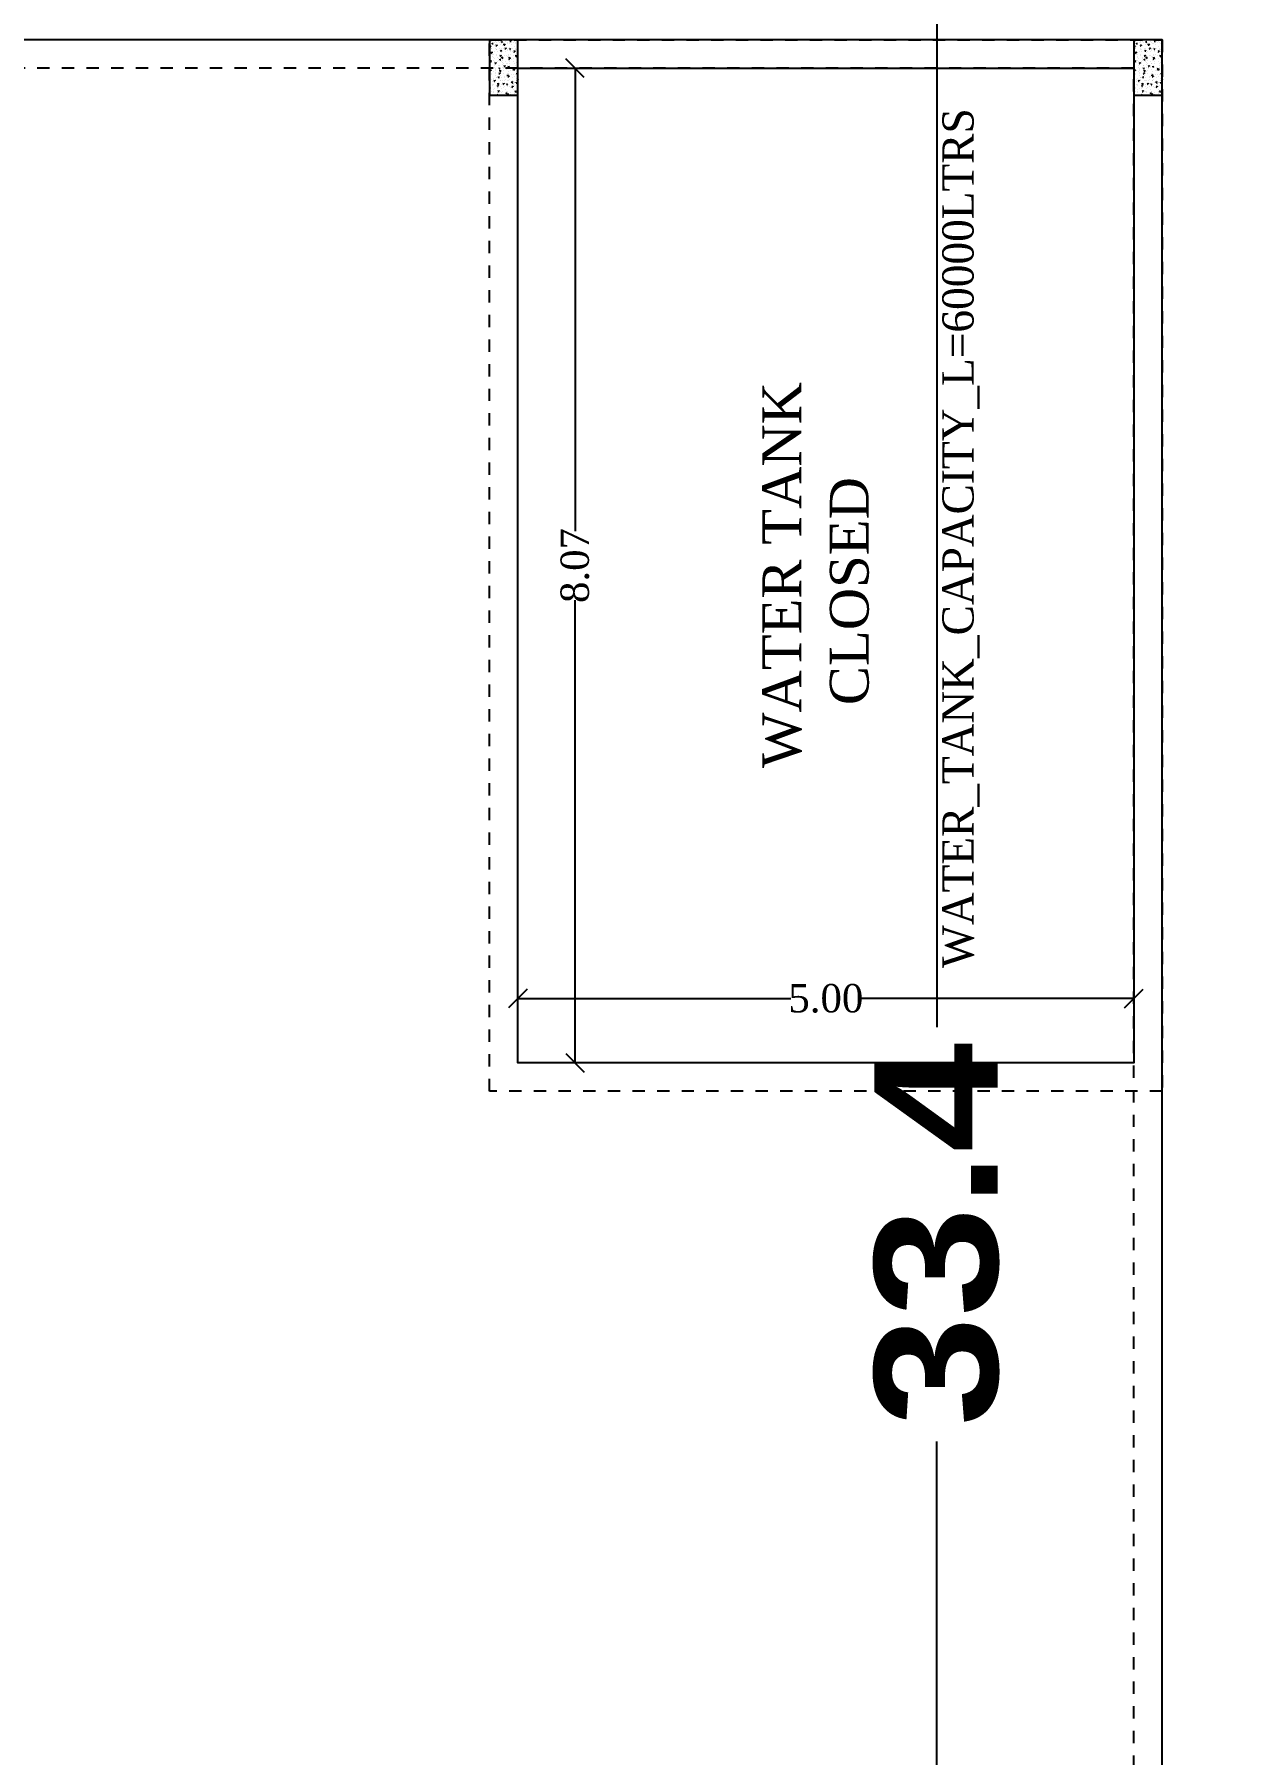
# Model space of a CAD drawing. Header units: metres. Extents: x 0 to 2048, y 111 to 219.
# Drawn here: x 1908.93 to 1918.71, y 163.42 to 177.38 of the extents above; entities that cross this region are included whole.
import ezdxf

# ---------------------------------------------------------------- set-up
doc = ezdxf.new("R2010")
doc.units = ezdxf.units.M
doc.header["$LTSCALE"] = 0.5
doc.header["$MEASUREMENT"] = 0
doc.header["$PDMODE"] = 3
doc.linetypes.add('( Dashed )', pattern=[0.75, 0.5, -0.25])
doc.linetypes.add('CONTIN', pattern=[0])
doc.layers.add('BLK_1_FLR_1_ROOF_AREA', color=54, linetype='Continuous')
doc.layers.add('WATER_TANK_CALCULATION', color=150, linetype='Continuous')
doc.layers.add('layout bou', color=1, linetype='Continuous', lineweight=60)
doc.layers.add('layout bou @ 1', color=1, linetype='Continuous', lineweight=60)
doc.styles.add('ED', font='romantic.ttf', dxfattribs={"width": 0.96})
doc.styles.add('HANDD', font='times.ttf', dxfattribs={"height": 6})
doc.styles.add('Isa-', font='times.ttf')
doc.styles.get("Standard").update_dxf_attribs({"font": ''})
doc.styles.get('Standard').set_extended_font_data('Arial Black')
doc.dimstyles.new('Building Arrow', dxfattribs={"dimscale": 0, "dimtxt": 1, "dimasz": 1, "dimexe": 0.18, "dimexo": 0.0625, "dimgap": 0.09, "dimtad": 0, "dimdec": 1, "dimzin": 0, "dimdsep": 46, "dimtxsty": 'Standard', "dimcen": 0.09, "dimse1": 1, "dimse2": 1, "dimclrt": 7, "dimadec": 1, "dimazin": 0, "dimtfac": 1, "dimtdec": 1, "dimtofl": 0, "dimtmove": 0, "dimatfit": 3, "dimfxl": 0, "dimtolj": 1, "dimtzin": 0, "dimarcsym": 0})
doc.dimstyles.new('STANDARD$0', dxfattribs={"dimtxt": 0.5, "dimasz": 0.1, "dimexe": 2, "dimexo": 2, "dimgap": 0, "dimtad": 0, "dimzin": 0, "dimdsep": 46, "dimtxsty": 'Standard', "dimblk": 'OBLIQUE', "dimcen": -0.0625, "dimse1": 1, "dimse2": 1, "dimclrd": 3, "dimclre": 9, "dimadec": 0, "dimazin": 0, "dimtfac": 1, "dimtix": 1, "dimtofl": 0, "dimtmove": 2, "dimatfit": 3, "dimldrblk": 'OBLIQUE', "dimfxl": 0, "dimtolj": 1, "dimtzin": 0, "dimarcsym": 0})

# ---------------------------------------------------------------- blocks, each defined once
blk = doc.blocks.new('*D6')
at = {"layer": 'Defpoints', "color": 0, "lineweight": -3}
for p in [(1916.252, 184.327), (1916.252, 150.96), (1916.252, 150.96)]:
    blk.add_point(p, dxfattribs=at)
at = {"layer": 'layout bou', "color": 0, "lineweight": -2}
for p, q in [((1916.252, 183.327), (1916.252, 169.324)), ((1916.252, 151.96), (1916.252, 165.962))]:
    blk.add_line(p, q, dxfattribs=at)
at = {"layer": 'layout bou', "color": 0, "lineweight": -3}
for points in [[(1916.085, 183.327), (1916.418, 183.327), (1916.252, 184.327)], [(1916.085, 151.96), (1916.418, 151.96), (1916.252, 150.96)]]:
    blk.add_solid(points, dxfattribs=at)
at = {"layer": 'layout bou', "color": 7, "lineweight": 15, "insert": (1916.252, 167.643), "char_height": 1, "attachment_point": 5, "rotation": 90}
blk.add_mtext('\\A1;33.4', dxfattribs=at)
blk = doc.blocks.new('*D9')
at = {"layer": 'Defpoints', "color": 0, "lineweight": -3}
for p in [(1764.126, 208.032), (1764.126, 208.032), (1929.977, 145.704)]:
    blk.add_point(p, dxfattribs=at)
at = {"layer": 'layout bou', "color": 0, "lineweight": -2}
for p, q in [((1765.062, 207.68), (1845.087, 177.606)), ((1929.04, 146.056), (1849.016, 176.13))]:
    blk.add_line(p, q, dxfattribs=at)
at = {"layer": 'layout bou', "color": 0, "lineweight": -3}
for points in [[(1765.12, 207.836), (1765.003, 207.524), (1764.126, 208.032)], [(1929.099, 146.212), (1928.982, 145.9), (1929.977, 145.704)]]:
    blk.add_solid(points, dxfattribs=at)
at = {"layer": 'layout bou', "color": 7, "lineweight": 15, "insert": (1847.051, 176.868), "char_height": 1, "attachment_point": 5, "rotation": 339.4036}
blk.add_mtext('\\A1;177.2', dxfattribs=at)
blk = doc.blocks.new('_Oblique')
at = {"color": 0, "linetype": 'ByBlock', "lineweight": -2}
blk.add_line((-0.5, -0.5), (0.5, 0.5), dxfattribs=at)
blk = doc.blocks.new('*D72')
at = {"color": 3, "lineweight": -2, "ltscale": 2}
for p, q in [((1913.314, 177.105), (1913.314, 173.349)), ((1913.314, 169.035), (1913.314, 172.79))]:
    blk.add_line(p, q, dxfattribs=at)
at = {"layer": 'Defpoints', "color": 0, "lineweight": -3, "ltscale": 2}
for p in [(1912.85, 177.105), (1913.314, 177.105), (1912.85, 169.035)]:
    blk.add_point(p, dxfattribs=at)
at = {"color": 3, "lineweight": -2, "ltscale": 2, "xscale": 0.15, "yscale": 0.15, "zscale": 0.15}
for p, rotation in [((1913.314, 177.105), 90), ((1913.314, 169.035), 270)]:
    blk.add_blockref('_Oblique', p, dxfattribs=dict(at, rotation=rotation))
at = {"color": 0, "lineweight": -3, "ltscale": 2, "insert": (1913.314, 173.07), "char_height": 0.23, "attachment_point": 5, "rotation": 90, "style": 'Isa-'}
blk.add_mtext('\\A1;8.07', dxfattribs=at)
blk = doc.blocks.new('*D73')
at = {"color": 3, "lineweight": -2, "ltscale": 2}
for p, q in [((1912.85, 169.557), (1915.067, 169.557)), ((1917.85, 169.557), (1915.633, 169.557))]:
    blk.add_line(p, q, dxfattribs=at)
at = {"layer": 'Defpoints', "color": 0, "lineweight": -3, "ltscale": 2}
for p in [(1917.85, 169.557), (1912.85, 169.035), (1917.85, 169.035)]:
    blk.add_point(p, dxfattribs=at)
at = {"color": 3, "lineweight": -2, "ltscale": 2, "xscale": 0.15, "yscale": 0.15, "zscale": 0.15, "rotation": 180}
blk.add_blockref('_Oblique', (1912.85, 169.557), dxfattribs=at)
at = {"color": 3, "lineweight": -2, "ltscale": 2, "xscale": 0.15, "yscale": 0.15, "zscale": 0.15}
blk.add_blockref('_Oblique', (1917.85, 169.557), dxfattribs=at)
at = {"color": 0, "lineweight": -3, "ltscale": 2, "insert": (1915.35, 169.557), "char_height": 0.23, "attachment_point": 5, "style": 'Isa-'}
blk.add_mtext('\\A1;5.00', dxfattribs=at)

msp = doc.modelspace()

# ---------------------------------------------------------------- linework, layer by layer
at = {"linetype": 'CONTIN', "lineweight": -3, "ltscale": 0.5}
for p, q in [((1912.6197, 177.33467), (1912.6197, 176.88467)), ((1912.8497, 177.33467), (1912.6197, 177.33467)), ((1912.8497, 176.88467), (1912.8497, 177.33467)), ((1917.8497, 177.33467), (1917.8497, 176.88467)), ((1918.0797, 177.33467), (1917.8497, 177.33467)), ((1918.0797, 176.88467), (1918.0797, 177.33467)), ((1912.6197, 176.88467), (1912.8497, 176.88467)), ((1917.8497, 176.88467), (1918.0797, 176.88467))]:
    msp.add_line(p, q, dxfattribs=at)
at = {"lineweight": -3}
for p, q in [((1912.62334, 177.28926), (1912.62196, 177.28037)), ((1912.62197, 177.28037), (1912.63146, 177.28148)), ((1912.62367, 177.28895), (1912.63179, 177.28116)), ((1912.62484, 177.27835), (1912.62484, 177.27835)), ((1912.62699, 177.31892), (1912.62699, 177.31892)), ((1912.62709, 177.33174), (1912.62709, 177.33174)), ((1912.63072, 177.31765), (1912.63072, 177.31765)), ((1912.63512, 177.32057), (1912.63512, 177.32057)), ((1912.637, 177.2606), (1912.637, 177.2606)), ((1912.63712, 177.26714), (1912.63712, 177.26714)), ((1912.64011, 177.2827), (1912.64011, 177.2827)), ((1912.64167, 177.30874), (1912.64115, 177.30276)), ((1912.64115, 177.30276), (1912.64742, 177.30392)), ((1912.64167, 177.30874), (1912.64742, 177.30392)), ((1912.66401, 177.31643), (1912.66401, 177.31643)), ((1912.66449, 177.29076), (1912.66449, 177.29076)), ((1912.67041, 177.26592), (1912.67041, 177.26592)), ((1912.67127, 177.3193), (1912.67127, 177.3193)), ((1912.672, 177.29879), (1912.672, 177.29879)), ((1912.67667, 177.29442), (1912.67332, 177.28944)), ((1912.67332, 177.28945), (1912.67936, 177.28742)), ((1912.67457, 177.29427), (1912.67457, 177.29427)), ((1912.67567, 177.25846), (1912.67567, 177.25846)), ((1912.67667, 177.29442), (1912.67936, 177.28742)), ((1912.67792, 177.31184), (1912.67792, 177.31184)), ((1912.67955, 177.25639), (1912.67955, 177.25639)), ((1912.68201, 177.24047), (1912.68201, 177.24047)), ((1912.69396, 177.32275), (1912.69396, 177.32275)), ((1912.6973, 177.31522), (1912.6973, 177.31522)), ((1912.7037, 177.26471), (1912.7037, 177.26471)), ((1912.70397, 177.26443), (1912.70397, 177.26443)), ((1912.71009, 177.24491), (1912.71636, 177.24607)), ((1912.71062, 177.25089), (1912.7101, 177.24491)), ((1912.71062, 177.25089), (1912.71636, 177.24606)), ((1912.71071, 177.29299), (1912.71071, 177.29299)), ((1912.71401, 177.26796), (1912.71401, 177.26796)), ((1912.71689, 177.32261), (1912.71637, 177.31663)), ((1912.71637, 177.31664), (1912.72264, 177.3178)), ((1912.71689, 177.32261), (1912.72264, 177.31779)), ((1912.72902, 177.29237), (1912.72902, 177.29237)), ((1912.73059, 177.314), (1912.73059, 177.314)), ((1912.7373, 177.30252), (1912.73592, 177.29363)), ((1912.73593, 177.29363), (1912.74543, 177.29474)), ((1912.73699, 177.26349), (1912.73699, 177.26349)), ((1912.73763, 177.30221), (1912.74575, 177.29442)), ((1912.74184, 177.32984), (1912.74184, 177.32984)), ((1912.74919, 177.27009), (1912.74583, 177.26511)), ((1912.74583, 177.26512), (1912.75187, 177.26309)), ((1912.74919, 177.27009), (1912.75187, 177.26309)), ((1912.75015, 177.26669), (1912.75015, 177.26669)), ((1912.75345, 177.24165), (1912.75345, 177.24165)), ((1912.75362, 177.31862), (1912.75362, 177.31862)), ((1912.76363, 177.2603), (1912.76363, 177.2603)), ((1912.76387, 177.31278), (1912.76387, 177.31278)), ((1912.76642, 177.25139), (1912.76642, 177.25139)), ((1912.76868, 177.30477), (1912.76868, 177.30477)), ((1912.77028, 177.26227), (1912.77028, 177.26227)), ((1912.77985, 177.27247), (1912.77985, 177.27247)), ((1912.78128, 177.30353), (1912.78128, 177.30353)), ((1912.78211, 177.32586), (1912.78211, 177.32586)), ((1912.78584, 177.26476), (1912.78531, 177.25878)), ((1912.78531, 177.25879), (1912.79158, 177.25994)), ((1912.78584, 177.26476), (1912.79158, 177.25994)), ((1912.78945, 177.32978), (1912.78609, 177.3248)), ((1912.78609, 177.32481), (1912.79214, 177.32278)), ((1912.78945, 177.32978), (1912.79214, 177.32278)), ((1912.78959, 177.24038), (1912.78959, 177.24038)), ((1912.79195, 177.33467), (1912.79159, 177.33051)), ((1912.79159, 177.33051), (1912.79786, 177.33167)), ((1912.79428, 177.33467), (1912.79786, 177.33167)), ((1912.79716, 177.31157), (1912.79716, 177.31157)), ((1912.79863, 177.29849), (1912.79863, 177.29849)), ((1912.80357, 177.26106), (1912.80357, 177.26106)), ((1912.80864, 177.24018), (1912.80864, 177.24018)), ((1912.81573, 177.3151), (1912.81573, 177.3151)), ((1912.8217, 177.24576), (1912.81835, 177.24078)), ((1912.81835, 177.24079), (1912.82439, 177.23876)), ((1912.82058, 177.32246), (1912.82058, 177.32246)), ((1912.82072, 177.27723), (1912.82072, 177.27723)), ((1912.8217, 177.24576), (1912.82439, 177.23875)), ((1912.83045, 177.31035), (1912.83045, 177.31035)), ((1912.8306, 177.26414), (1912.8306, 177.26414)), ((1912.83095, 177.253), (1912.83095, 177.253)), ((1912.83321, 177.30638), (1912.83321, 177.30638)), ((1912.83686, 177.25984), (1912.83686, 177.25984)), ((1917.85334, 177.28926), (1917.85196, 177.28037)), ((1917.85197, 177.28037), (1917.86146, 177.28148)), ((1917.85367, 177.28895), (1917.86179, 177.28116)), ((1917.85484, 177.27835), (1917.85484, 177.27835)), ((1917.85699, 177.31892), (1917.85699, 177.31892)), ((1917.85709, 177.33174), (1917.85709, 177.33174)), ((1917.86072, 177.31765), (1917.86072, 177.31765)), ((1917.86512, 177.32057), (1917.86512, 177.32057)), ((1917.867, 177.2606), (1917.867, 177.2606)), ((1917.86712, 177.26714), (1917.86712, 177.26714)), ((1917.87011, 177.2827), (1917.87011, 177.2827)), ((1917.87167, 177.30874), (1917.87115, 177.30276)), ((1917.87115, 177.30276), (1917.87742, 177.30392)), ((1917.87167, 177.30874), (1917.87742, 177.30392)), ((1917.89401, 177.31643), (1917.89401, 177.31643)), ((1917.89449, 177.29076), (1917.89449, 177.29076)), ((1917.90041, 177.26592), (1917.90041, 177.26592)), ((1917.90127, 177.3193), (1917.90127, 177.3193)), ((1917.902, 177.29879), (1917.902, 177.29879)), ((1917.90667, 177.29442), (1917.90332, 177.28944)), ((1917.90332, 177.28945), (1917.90936, 177.28742)), ((1917.90457, 177.29427), (1917.90457, 177.29427)), ((1917.90567, 177.25846), (1917.90567, 177.25846)), ((1917.90667, 177.29442), (1917.90936, 177.28742)), ((1917.90792, 177.31184), (1917.90792, 177.31184)), ((1917.90955, 177.25639), (1917.90955, 177.25639)), ((1917.91201, 177.24047), (1917.91201, 177.24047)), ((1917.92396, 177.32275), (1917.92396, 177.32275)), ((1917.9273, 177.31522), (1917.9273, 177.31522)), ((1917.9337, 177.26471), (1917.9337, 177.26471)), ((1917.93397, 177.26443), (1917.93397, 177.26443)), ((1917.94009, 177.24491), (1917.94636, 177.24607)), ((1917.94062, 177.25089), (1917.9401, 177.24491)), ((1917.94062, 177.25089), (1917.94636, 177.24606)), ((1917.94071, 177.29299), (1917.94071, 177.29299)), ((1917.94401, 177.26796), (1917.94401, 177.26796)), ((1917.94689, 177.32261), (1917.94637, 177.31663)), ((1917.94637, 177.31664), (1917.95264, 177.3178)), ((1917.94689, 177.32261), (1917.95264, 177.31779)), ((1917.95902, 177.29237), (1917.95902, 177.29237)), ((1917.96059, 177.314), (1917.96059, 177.314)), ((1917.9673, 177.30252), (1917.96592, 177.29363)), ((1917.96593, 177.29363), (1917.97543, 177.29474)), ((1917.96699, 177.26349), (1917.96699, 177.26349)), ((1917.96763, 177.30221), (1917.97575, 177.29442)), ((1917.97184, 177.32984), (1917.97184, 177.32984)), ((1917.97919, 177.27009), (1917.97583, 177.26511)), ((1917.97583, 177.26512), (1917.98187, 177.26309)), ((1917.97919, 177.27009), (1917.98187, 177.26309)), ((1917.98015, 177.26669), (1917.98015, 177.26669)), ((1917.98345, 177.24165), (1917.98345, 177.24165)), ((1917.98362, 177.31862), (1917.98362, 177.31862)), ((1917.99363, 177.2603), (1917.99363, 177.2603)), ((1917.99387, 177.31278), (1917.99387, 177.31278)), ((1917.99642, 177.25139), (1917.99642, 177.25139)), ((1917.99868, 177.30477), (1917.99868, 177.30477)), ((1918.00028, 177.26227), (1918.00028, 177.26227)), ((1918.00985, 177.27247), (1918.00985, 177.27247)), ((1918.01128, 177.30353), (1918.01128, 177.30353)), ((1918.01211, 177.32586), (1918.01211, 177.32586)), ((1918.01584, 177.26476), (1918.01531, 177.25878)), ((1918.01531, 177.25879), (1918.02158, 177.25994)), ((1918.01584, 177.26476), (1918.02158, 177.25994)), ((1918.01945, 177.32978), (1918.01609, 177.3248)), ((1918.01609, 177.32481), (1918.02214, 177.32278)), ((1918.01945, 177.32978), (1918.02214, 177.32278)), ((1918.01959, 177.24038), (1918.01959, 177.24038)), ((1918.02195, 177.33467), (1918.02159, 177.33051)), ((1918.02159, 177.33051), (1918.02786, 177.33167)), ((1918.02428, 177.33467), (1918.02786, 177.33167)), ((1918.02716, 177.31157), (1918.02716, 177.31157)), ((1918.02863, 177.29849), (1918.02863, 177.29849)), ((1918.03357, 177.26106), (1918.03357, 177.26106)), ((1918.03864, 177.24018), (1918.03864, 177.24018)), ((1918.04573, 177.3151), (1918.04573, 177.3151)), ((1918.0517, 177.24576), (1918.04835, 177.24078)), ((1918.04835, 177.24079), (1918.05439, 177.23876)), ((1918.05058, 177.32246), (1918.05058, 177.32246)), ((1918.05072, 177.27723), (1918.05072, 177.27723)), ((1918.0517, 177.24576), (1918.05439, 177.23875)), ((1918.06045, 177.31035), (1918.06045, 177.31035)), ((1918.0606, 177.26414), (1918.0606, 177.26414)), ((1918.06095, 177.253), (1918.06095, 177.253)), ((1918.06321, 177.30638), (1918.06321, 177.30638)), ((1918.06686, 177.25984), (1918.06686, 177.25984)), ((1912.62033, 177.17159), (1912.62033, 177.17159)), ((1912.62258, 177.22497), (1912.62258, 177.22497)), ((1912.62477, 177.11456), (1912.62477, 177.11456)), ((1912.62558, 177.11979), (1912.62558, 177.11979)), ((1912.62912, 177.16528), (1912.6286, 177.15931)), ((1912.6286, 177.15931), (1912.63487, 177.16047)), ((1912.62912, 177.16528), (1912.63487, 177.16046)), ((1912.63641, 177.23473), (1912.63305, 177.22975)), ((1912.63305, 177.22976), (1912.6391, 177.22773)), ((1912.63487, 177.23104), (1912.64114, 177.23219)), ((1912.6354, 177.23701), (1912.63488, 177.23103)), ((1912.6354, 177.23701), (1912.64114, 177.23219)), ((1912.63641, 177.23473), (1912.6391, 177.22773)), ((1912.64462, 177.2152), (1912.64462, 177.2152)), ((1912.64701, 177.20228), (1912.64701, 177.20228)), ((1912.64842, 177.21954), (1912.64842, 177.21954)), ((1912.65166, 177.16386), (1912.65166, 177.16386)), ((1912.65172, 177.19451), (1912.65172, 177.19451)), ((1912.65671, 177.15664), (1912.65671, 177.15664)), ((1912.65702, 177.14396), (1912.65702, 177.14396)), ((1912.65773, 177.13061), (1912.65773, 177.13061)), ((1912.65806, 177.11335), (1912.65806, 177.11335)), ((1912.65998, 177.18399), (1912.65998, 177.18399)), ((1912.66224, 177.23737), (1912.66224, 177.23737)), ((1912.66866, 177.15071), (1912.66531, 177.14573)), ((1912.66531, 177.14574), (1912.67135, 177.14371)), ((1912.66866, 177.15071), (1912.67135, 177.1437)), ((1912.67116, 177.15169), (1912.67116, 177.15169)), ((1912.67341, 177.20508), (1912.67341, 177.20508)), ((1912.67791, 177.21398), (1912.67791, 177.21398)), ((1912.68495, 177.16264), (1912.68495, 177.16264)), ((1912.68787, 177.19324), (1912.68787, 177.19324)), ((1912.69116, 177.1682), (1912.69116, 177.1682)), ((1912.69135, 177.11213), (1912.69135, 177.11213)), ((1912.69202, 177.18215), (1912.69202, 177.18215)), ((1912.69615, 177.13033), (1912.69615, 177.13033)), ((1912.69754, 177.10146), (1912.70381, 177.10262)), ((1912.69807, 177.10743), (1912.69755, 177.10146)), ((1912.69807, 177.10743), (1912.70381, 177.10261)), ((1912.70203, 177.12383), (1912.70203, 177.12383)), ((1912.70434, 177.17916), (1912.70382, 177.17318)), ((1912.70382, 177.17319), (1912.71009, 177.17434)), ((1912.70434, 177.17916), (1912.71009, 177.17434)), ((1912.70892, 177.2104), (1912.70557, 177.20542)), ((1912.70557, 177.20543), (1912.71161, 177.2034)), ((1912.70892, 177.2104), (1912.71161, 177.20339)), ((1912.7112, 177.21277), (1912.7112, 177.21277)), ((1912.71398, 177.20611), (1912.71398, 177.20611)), ((1912.71824, 177.16142), (1912.71824, 177.16142)), ((1912.71899, 177.23009), (1912.71899, 177.23009)), ((1912.72075, 177.1958), (1912.71937, 177.1869)), ((1912.71938, 177.18691), (1912.72888, 177.18801)), ((1912.72108, 177.19548), (1912.7292, 177.18769)), ((1912.72226, 177.13222), (1912.72226, 177.13222)), ((1912.72399, 177.14779), (1912.72399, 177.14779)), ((1912.72451, 177.1856), (1912.72451, 177.1856)), ((1912.72464, 177.11091), (1912.72464, 177.11091)), ((1912.72677, 177.23899), (1912.72677, 177.23899)), ((1912.72731, 177.16693), (1912.72731, 177.16693)), ((1912.7306, 177.1419), (1912.7306, 177.1419)), ((1912.73559, 177.10402), (1912.73559, 177.10402)), ((1912.74118, 177.12637), (1912.73782, 177.1214)), ((1912.73782, 177.1214), (1912.74387, 177.11938)), ((1912.74118, 177.12637), (1912.74386, 177.11937)), ((1912.74448, 177.21155), (1912.74448, 177.21155)), ((1912.75153, 177.16021), (1912.75153, 177.16021)), ((1912.75793, 177.1097), (1912.75793, 177.1097)), ((1912.75843, 177.20378), (1912.75843, 177.20378)), ((1912.76191, 177.14462), (1912.76191, 177.14462)), ((1912.76417, 177.19801), (1912.76417, 177.19801)), ((1912.76675, 177.14062), (1912.76675, 177.14062)), ((1912.77004, 177.11559), (1912.77004, 177.11559)), ((1912.77329, 177.12131), (1912.77276, 177.11533)), ((1912.77276, 177.11534), (1912.77903, 177.11649)), ((1912.77309, 177.11233), (1912.77309, 177.11233)), ((1912.77329, 177.12131), (1912.77903, 177.11649)), ((1912.77364, 177.20198), (1912.77364, 177.20198)), ((1912.77534, 177.16571), (1912.77534, 177.16571)), ((1912.7776, 177.21909), (1912.7776, 177.21909)), ((1912.77777, 177.21034), (1912.77777, 177.21034)), ((1912.78144, 177.18607), (1912.77808, 177.18109)), ((1912.77808, 177.1811), (1912.78413, 177.17907)), ((1912.77956, 177.19303), (1912.77904, 177.18706)), ((1912.77904, 177.18706), (1912.7853, 177.18822)), ((1912.77956, 177.19303), (1912.78531, 177.18821)), ((1912.78144, 177.18607), (1912.78413, 177.17906)), ((1912.78365, 177.14367), (1912.78365, 177.14367)), ((1912.78482, 177.15899), (1912.78482, 177.15899)), ((1912.79122, 177.10848), (1912.79122, 177.10848)), ((1912.79289, 177.21534), (1912.79289, 177.21534)), ((1912.79787, 177.17747), (1912.79787, 177.17747)), ((1912.80619, 177.11432), (1912.80619, 177.11432)), ((1912.81369, 177.10204), (1912.81034, 177.09707)), ((1912.81106, 177.20912), (1912.81106, 177.20912)), ((1912.81369, 177.10204), (1912.81638, 177.09504)), ((1912.81816, 177.10233), (1912.81678, 177.09344)), ((1912.8181, 177.15778), (1912.8181, 177.15778)), ((1912.81849, 177.10202), (1912.82661, 177.09423)), ((1912.81865, 177.18186), (1912.81865, 177.18186)), ((1912.82451, 177.10727), (1912.82451, 177.10727)), ((1912.82644, 177.14624), (1912.82644, 177.14624)), ((1912.82866, 177.12354), (1912.82866, 177.12354)), ((1912.8287, 177.19962), (1912.8287, 177.19962)), ((1912.82903, 177.21407), (1912.82903, 177.21407)), ((1912.83233, 177.18904), (1912.83233, 177.18904)), ((1912.83472, 177.20905), (1912.83334, 177.20016)), ((1912.83334, 177.20016), (1912.84284, 177.20127)), ((1912.83505, 177.20874), (1912.84316, 177.20095)), ((1912.83732, 177.15116), (1912.83732, 177.15116)), ((1912.84061, 177.20582), (1912.84061, 177.20582)), ((1912.84435, 177.2079), (1912.84435, 177.2079)), ((1912.84851, 177.13518), (1912.84798, 177.12921)), ((1912.84798, 177.12921), (1912.8497, 177.12953)), ((1912.84851, 177.13518), (1912.8497, 177.13418)), ((1917.85033, 177.17159), (1917.85033, 177.17159)), ((1917.85258, 177.22497), (1917.85258, 177.22497)), ((1917.85477, 177.11456), (1917.85477, 177.11456)), ((1917.85558, 177.11979), (1917.85558, 177.11979)), ((1917.85912, 177.16528), (1917.8586, 177.15931)), ((1917.8586, 177.15931), (1917.86487, 177.16047)), ((1917.85912, 177.16528), (1917.86487, 177.16046)), ((1917.86641, 177.23473), (1917.86305, 177.22975)), ((1917.86305, 177.22976), (1917.8691, 177.22773)), ((1917.86487, 177.23104), (1917.87114, 177.23219)), ((1917.8654, 177.23701), (1917.86488, 177.23103)), ((1917.8654, 177.23701), (1917.87114, 177.23219)), ((1917.86641, 177.23473), (1917.8691, 177.22773)), ((1917.87462, 177.2152), (1917.87462, 177.2152)), ((1917.87701, 177.20228), (1917.87701, 177.20228)), ((1917.87842, 177.21954), (1917.87842, 177.21954)), ((1917.88166, 177.16386), (1917.88166, 177.16386)), ((1917.88172, 177.19451), (1917.88172, 177.19451)), ((1917.88671, 177.15664), (1917.88671, 177.15664)), ((1917.88702, 177.14396), (1917.88702, 177.14396)), ((1917.88773, 177.13061), (1917.88773, 177.13061)), ((1917.88806, 177.11335), (1917.88806, 177.11335)), ((1917.88998, 177.18399), (1917.88998, 177.18399)), ((1917.89224, 177.23737), (1917.89224, 177.23737)), ((1917.89866, 177.15071), (1917.89531, 177.14573)), ((1917.89531, 177.14574), (1917.90135, 177.14371)), ((1917.89866, 177.15071), (1917.90135, 177.1437)), ((1917.90116, 177.15169), (1917.90116, 177.15169)), ((1917.90341, 177.20508), (1917.90341, 177.20508)), ((1917.90791, 177.21398), (1917.90791, 177.21398)), ((1917.91495, 177.16264), (1917.91495, 177.16264)), ((1917.91787, 177.19324), (1917.91787, 177.19324)), ((1917.92116, 177.1682), (1917.92116, 177.1682)), ((1917.92135, 177.11213), (1917.92135, 177.11213)), ((1917.92202, 177.18215), (1917.92202, 177.18215)), ((1917.92615, 177.13033), (1917.92615, 177.13033)), ((1917.92754, 177.10146), (1917.93381, 177.10262)), ((1917.92807, 177.10743), (1917.92755, 177.10146)), ((1917.92807, 177.10743), (1917.93381, 177.10261)), ((1917.93203, 177.12383), (1917.93203, 177.12383)), ((1917.93434, 177.17916), (1917.93382, 177.17318)), ((1917.93382, 177.17319), (1917.94009, 177.17434)), ((1917.93434, 177.17916), (1917.94009, 177.17434)), ((1917.93892, 177.2104), (1917.93557, 177.20542)), ((1917.93557, 177.20543), (1917.94161, 177.2034)), ((1917.93892, 177.2104), (1917.94161, 177.20339)), ((1917.9412, 177.21277), (1917.9412, 177.21277)), ((1917.94398, 177.20611), (1917.94398, 177.20611)), ((1917.94824, 177.16142), (1917.94824, 177.16142)), ((1917.94899, 177.23009), (1917.94899, 177.23009)), ((1917.95075, 177.1958), (1917.94937, 177.1869)), ((1917.94938, 177.18691), (1917.95888, 177.18801)), ((1917.95108, 177.19548), (1917.9592, 177.18769)), ((1917.95226, 177.13222), (1917.95226, 177.13222)), ((1917.95399, 177.14779), (1917.95399, 177.14779)), ((1917.95451, 177.1856), (1917.95451, 177.1856)), ((1917.95464, 177.11091), (1917.95464, 177.11091)), ((1917.95677, 177.23899), (1917.95677, 177.23899)), ((1917.95731, 177.16693), (1917.95731, 177.16693)), ((1917.9606, 177.1419), (1917.9606, 177.1419)), ((1917.96559, 177.10402), (1917.96559, 177.10402)), ((1917.97118, 177.12637), (1917.96782, 177.1214)), ((1917.96782, 177.1214), (1917.97387, 177.11938)), ((1917.97118, 177.12637), (1917.97386, 177.11937)), ((1917.97448, 177.21155), (1917.97448, 177.21155)), ((1917.98153, 177.16021), (1917.98153, 177.16021)), ((1917.98793, 177.1097), (1917.98793, 177.1097)), ((1917.98843, 177.20378), (1917.98843, 177.20378)), ((1917.99191, 177.14462), (1917.99191, 177.14462)), ((1917.99417, 177.19801), (1917.99417, 177.19801)), ((1917.99675, 177.14062), (1917.99675, 177.14062)), ((1918.00004, 177.11559), (1918.00004, 177.11559)), ((1918.00329, 177.12131), (1918.00276, 177.11533)), ((1918.00276, 177.11534), (1918.00903, 177.11649)), ((1918.00309, 177.11233), (1918.00309, 177.11233)), ((1918.00329, 177.12131), (1918.00903, 177.11649)), ((1918.00364, 177.20198), (1918.00364, 177.20198)), ((1918.00534, 177.16571), (1918.00534, 177.16571)), ((1918.0076, 177.21909), (1918.0076, 177.21909)), ((1918.00777, 177.21034), (1918.00777, 177.21034)), ((1918.01144, 177.18607), (1918.00808, 177.18109)), ((1918.00808, 177.1811), (1918.01413, 177.17907)), ((1918.00956, 177.19303), (1918.00904, 177.18706)), ((1918.00904, 177.18706), (1918.0153, 177.18822)), ((1918.00956, 177.19303), (1918.01531, 177.18821)), ((1918.01144, 177.18607), (1918.01413, 177.17906)), ((1918.01365, 177.14367), (1918.01365, 177.14367)), ((1918.01482, 177.15899), (1918.01482, 177.15899)), ((1918.02122, 177.10848), (1918.02122, 177.10848)), ((1918.02289, 177.21534), (1918.02289, 177.21534)), ((1918.02787, 177.17747), (1918.02787, 177.17747)), ((1918.03619, 177.11432), (1918.03619, 177.11432)), ((1918.04369, 177.10204), (1918.04034, 177.09707)), ((1918.04106, 177.20912), (1918.04106, 177.20912)), ((1918.04369, 177.10204), (1918.04638, 177.09504)), ((1918.04816, 177.10233), (1918.04678, 177.09344)), ((1918.0481, 177.15778), (1918.0481, 177.15778)), ((1918.04849, 177.10202), (1918.05661, 177.09423)), ((1918.04865, 177.18186), (1918.04865, 177.18186)), ((1918.05451, 177.10727), (1918.05451, 177.10727)), ((1918.05644, 177.14624), (1918.05644, 177.14624)), ((1918.05866, 177.12354), (1918.05866, 177.12354)), ((1918.0587, 177.19962), (1918.0587, 177.19962)), ((1918.05903, 177.21407), (1918.05903, 177.21407)), ((1918.06233, 177.18904), (1918.06233, 177.18904)), ((1918.06472, 177.20905), (1918.06334, 177.20016)), ((1918.06334, 177.20016), (1918.07284, 177.20127)), ((1918.06505, 177.20874), (1918.07316, 177.20095)), ((1918.06732, 177.15116), (1918.06732, 177.15116)), ((1918.07061, 177.20582), (1918.07061, 177.20582)), ((1918.07435, 177.2079), (1918.07435, 177.2079)), ((1918.07851, 177.13518), (1918.07798, 177.12921)), ((1918.07798, 177.12921), (1918.0797, 177.12953)), ((1918.07851, 177.13518), (1918.0797, 177.13418)), ((1912.6197, 177.01921), (1912.62232, 177.01701)), ((1912.6197, 177.01653), (1912.62232, 177.01702)), ((1912.62232, 177.08759), (1912.62859, 177.08874)), ((1912.62285, 177.09356), (1912.62233, 177.08758)), ((1912.62285, 177.09356), (1912.62859, 177.08874)), ((1912.6284, 177.09102), (1912.62504, 177.08604)), ((1912.62505, 177.08605), (1912.63109, 177.08402)), ((1912.62739, 176.97313), (1912.62739, 176.97313)), ((1912.6284, 177.09102), (1912.63109, 177.08401)), ((1912.62888, 177.09475), (1912.62888, 177.09475)), ((1912.63227, 177.06262), (1912.63227, 177.06262)), ((1912.63386, 177.05688), (1912.63386, 177.05688)), ((1912.63931, 177.01128), (1912.63931, 177.01128)), ((1912.64218, 176.99373), (1912.64218, 176.99373)), ((1912.64547, 176.96869), (1912.64547, 176.96869)), ((1912.64571, 176.96077), (1912.64571, 176.96077)), ((1912.65096, 176.97046), (1912.65096, 176.97046)), ((1912.65321, 177.02385), (1912.65321, 177.02385)), ((1912.65547, 177.07723), (1912.65547, 177.07723)), ((1912.66065, 177.00699), (1912.6573, 177.00202)), ((1912.6573, 177.00202), (1912.66334, 177)), ((1912.66065, 177.00699), (1912.66334, 176.99999)), ((1912.66439, 176.99155), (1912.66439, 176.99155)), ((1912.66502, 177.09348), (1912.66502, 177.09348)), ((1912.66556, 177.06141), (1912.66556, 177.06141)), ((1912.66665, 177.04493), (1912.66665, 177.04493)), ((1912.66704, 177.08564), (1912.66704, 177.08564)), ((1912.66832, 177.06845), (1912.66832, 177.06845)), ((1912.6689, 177.09831), (1912.6689, 177.09831)), ((1912.6726, 177.01006), (1912.6726, 177.01006)), ((1912.6733, 177.03057), (1912.6733, 177.03057)), ((1912.67705, 177.02732), (1912.67705, 177.02732)), ((1912.68162, 176.96742), (1912.68162, 176.96742)), ((1912.68552, 176.96398), (1912.68499, 176.958)), ((1912.68552, 176.96398), (1912.69126, 176.95916)), ((1912.68765, 176.98235), (1912.68627, 176.97345)), ((1912.68627, 176.97346), (1912.69577, 176.97456)), ((1912.68706, 176.96901), (1912.68706, 176.96901)), ((1912.68798, 176.98203), (1912.6961, 176.97424)), ((1912.69179, 177.03571), (1912.69127, 177.02973)), ((1912.69127, 177.02973), (1912.69754, 177.03089)), ((1912.69179, 177.03571), (1912.69754, 177.03089)), ((1912.70092, 177.06668), (1912.69756, 177.06171)), ((1912.69756, 177.06171), (1912.7036, 177.05969)), ((1912.69885, 177.06019), (1912.69885, 177.06019)), ((1912.70091, 177.06668), (1912.7036, 177.05968)), ((1912.7042, 177.08907), (1912.70282, 177.08018)), ((1912.70283, 177.08018), (1912.71232, 177.08129)), ((1912.70446, 177.06717), (1912.70446, 177.06717)), ((1912.70453, 177.08876), (1912.71265, 177.08097)), ((1912.70589, 177.00885), (1912.70589, 177.00885)), ((1912.70776, 177.04214), (1912.70776, 177.04214)), ((1912.71204, 177.06551), (1912.71204, 177.06551)), ((1912.71274, 177.00427), (1912.71274, 177.00427)), ((1912.71549, 176.97207), (1912.71549, 176.97207)), ((1912.71775, 177.02546), (1912.71775, 177.02546)), ((1912.72, 177.07884), (1912.72, 177.07884)), ((1912.72205, 177.0072), (1912.72205, 177.0072)), ((1912.73317, 176.98266), (1912.72981, 176.97769)), ((1912.72981, 176.97769), (1912.73586, 176.97566)), ((1912.73214, 177.05897), (1912.73214, 177.05897)), ((1912.73317, 176.98266), (1912.73586, 176.97566)), ((1912.734, 177.08948), (1912.734, 177.08948)), ((1912.73918, 177.00763), (1912.73918, 177.00763)), ((1912.7439, 177.04087), (1912.7439, 177.04087)), ((1912.74401, 177.03116), (1912.74401, 177.03116)), ((1912.7472, 177.01583), (1912.7472, 177.01583)), ((1912.75219, 176.97796), (1912.75219, 176.97796)), ((1912.75402, 176.97284), (1912.75402, 176.97284)), ((1912.75514, 176.98448), (1912.75514, 176.98448)), ((1912.7574, 177.03786), (1912.7574, 177.03786)), ((1912.75966, 177.09124), (1912.75966, 177.09124)), ((1912.76074, 176.97786), (1912.76021, 176.97188)), ((1912.76021, 176.97188), (1912.76648, 176.97304)), ((1912.76074, 176.97786), (1912.76648, 176.97304)), ((1912.76543, 177.05776), (1912.76543, 177.05776)), ((1912.76701, 177.04958), (1912.76649, 177.04361)), ((1912.76649, 177.04361), (1912.77275, 177.04477)), ((1912.76701, 177.04958), (1912.77276, 177.04476)), ((1912.76858, 177.00556), (1912.76858, 177.00556)), ((1912.77343, 177.04235), (1912.77007, 177.03738)), ((1912.77008, 177.03738), (1912.77612, 177.03536)), ((1912.77083, 177.05894), (1912.77083, 177.05894)), ((1912.77247, 177.00641), (1912.77247, 177.00641)), ((1912.77343, 177.04235), (1912.77612, 177.03535)), ((1912.77503, 177.07772), (1912.77503, 177.07772)), ((1912.78334, 177.01456), (1912.78334, 177.01456)), ((1912.78664, 176.98953), (1912.78664, 176.98953)), ((1912.79366, 177.08535), (1912.79366, 177.08535)), ((1912.79871, 177.05654), (1912.79871, 177.05654)), ((1912.80161, 176.99561), (1912.80023, 176.98671)), ((1912.80024, 176.98672), (1912.80974, 176.98782)), ((1912.80194, 176.99529), (1912.81006, 176.9875)), ((1912.80367, 177.02703), (1912.80367, 177.02703)), ((1912.80576, 177.0052), (1912.80576, 177.0052)), ((1912.80949, 177.08928), (1912.80949, 177.08928)), ((1912.81034, 177.09707), (1912.81638, 177.09505)), ((1912.81369, 176.96871), (1912.81369, 176.96871)), ((1912.81447, 177.05141), (1912.81447, 177.05141)), ((1912.81679, 177.09344), (1912.82629, 177.09455)), ((1912.81968, 176.98609), (1912.81968, 176.98609)), ((1912.82193, 177.03947), (1912.82193, 177.03947)), ((1912.82279, 176.98825), (1912.82279, 176.98825)), ((1912.82419, 177.09285), (1912.82419, 177.09285)), ((1912.82608, 176.96322), (1912.82608, 176.96322)), ((1912.832, 177.05533), (1912.832, 177.05533)), ((1912.83596, 176.99173), (1912.83543, 176.98575)), ((1912.83543, 176.98576), (1912.8417, 176.98692)), ((1912.83596, 176.99173), (1912.8417, 176.98691)), ((1912.83867, 177.06522), (1912.83867, 177.06522)), ((1912.83905, 177.00398), (1912.83905, 177.00398)), ((1912.84223, 177.06346), (1912.84171, 177.05748)), ((1912.84171, 177.05749), (1912.84797, 177.05864)), ((1912.84223, 177.06346), (1912.84798, 177.05864)), ((1912.84595, 177.01802), (1912.84259, 177.01305)), ((1912.84259, 177.01305), (1912.84863, 177.01102)), ((1912.84563, 177.08801), (1912.84563, 177.08801)), ((1912.84594, 177.01802), (1912.84863, 177.01102)), ((1912.84868, 177.0069), (1912.84868, 177.0069)), ((1912.84893, 177.06298), (1912.84893, 177.06298)), ((1917.8497, 177.01921), (1917.85232, 177.01701)), ((1917.8497, 177.01653), (1917.85232, 177.01702)), ((1917.85232, 177.08759), (1917.85859, 177.08874)), ((1917.85285, 177.09356), (1917.85233, 177.08758)), ((1917.85285, 177.09356), (1917.85859, 177.08874)), ((1917.8584, 177.09102), (1917.85504, 177.08604)), ((1917.85505, 177.08605), (1917.86109, 177.08402)), ((1917.85739, 176.97313), (1917.85739, 176.97313)), ((1917.8584, 177.09102), (1917.86109, 177.08401)), ((1917.85888, 177.09475), (1917.85888, 177.09475)), ((1917.86227, 177.06262), (1917.86227, 177.06262)), ((1917.86386, 177.05688), (1917.86386, 177.05688)), ((1917.86931, 177.01128), (1917.86931, 177.01128)), ((1917.87218, 176.99373), (1917.87218, 176.99373)), ((1917.87547, 176.96869), (1917.87547, 176.96869)), ((1917.87571, 176.96077), (1917.87571, 176.96077)), ((1917.88096, 176.97046), (1917.88096, 176.97046)), ((1917.88321, 177.02385), (1917.88321, 177.02385)), ((1917.88547, 177.07723), (1917.88547, 177.07723)), ((1917.89065, 177.00699), (1917.8873, 177.00202)), ((1917.8873, 177.00202), (1917.89334, 177)), ((1917.89065, 177.00699), (1917.89334, 176.99999)), ((1917.89439, 176.99155), (1917.89439, 176.99155)), ((1917.89502, 177.09348), (1917.89502, 177.09348)), ((1917.89556, 177.06141), (1917.89556, 177.06141)), ((1917.89665, 177.04493), (1917.89665, 177.04493)), ((1917.89704, 177.08564), (1917.89704, 177.08564)), ((1917.89832, 177.06845), (1917.89832, 177.06845)), ((1917.8989, 177.09831), (1917.8989, 177.09831)), ((1917.9026, 177.01006), (1917.9026, 177.01006)), ((1917.9033, 177.03057), (1917.9033, 177.03057)), ((1917.90705, 177.02732), (1917.90705, 177.02732)), ((1917.91162, 176.96742), (1917.91162, 176.96742)), ((1917.91552, 176.96398), (1917.91499, 176.958)), ((1917.91552, 176.96398), (1917.92126, 176.95916)), ((1917.91765, 176.98235), (1917.91627, 176.97345)), ((1917.91627, 176.97346), (1917.92577, 176.97456)), ((1917.91706, 176.96901), (1917.91706, 176.96901)), ((1917.91798, 176.98203), (1917.9261, 176.97424)), ((1917.92179, 177.03571), (1917.92127, 177.02973)), ((1917.92127, 177.02973), (1917.92754, 177.03089)), ((1917.92179, 177.03571), (1917.92754, 177.03089)), ((1917.93092, 177.06668), (1917.92756, 177.06171)), ((1917.92756, 177.06171), (1917.9336, 177.05969)), ((1917.92885, 177.06019), (1917.92885, 177.06019)), ((1917.93091, 177.06668), (1917.9336, 177.05968)), ((1917.9342, 177.08907), (1917.93282, 177.08018)), ((1917.93283, 177.08018), (1917.94232, 177.08129)), ((1917.93446, 177.06717), (1917.93446, 177.06717)), ((1917.93453, 177.08876), (1917.94265, 177.08097)), ((1917.93589, 177.00885), (1917.93589, 177.00885)), ((1917.93776, 177.04214), (1917.93776, 177.04214)), ((1917.94204, 177.06551), (1917.94204, 177.06551)), ((1917.94274, 177.00427), (1917.94274, 177.00427)), ((1917.94549, 176.97207), (1917.94549, 176.97207)), ((1917.94775, 177.02546), (1917.94775, 177.02546)), ((1917.95, 177.07884), (1917.95, 177.07884)), ((1917.95205, 177.0072), (1917.95205, 177.0072)), ((1917.96317, 176.98266), (1917.95981, 176.97769)), ((1917.95981, 176.97769), (1917.96586, 176.97566)), ((1917.96214, 177.05897), (1917.96214, 177.05897)), ((1917.96317, 176.98266), (1917.96586, 176.97566)), ((1917.964, 177.08948), (1917.964, 177.08948)), ((1917.96918, 177.00763), (1917.96918, 177.00763)), ((1917.9739, 177.04087), (1917.9739, 177.04087)), ((1917.97401, 177.03116), (1917.97401, 177.03116)), ((1917.9772, 177.01583), (1917.9772, 177.01583)), ((1917.98219, 176.97796), (1917.98219, 176.97796)), ((1917.98402, 176.97284), (1917.98402, 176.97284)), ((1917.98514, 176.98448), (1917.98514, 176.98448)), ((1917.9874, 177.03786), (1917.9874, 177.03786)), ((1917.98966, 177.09124), (1917.98966, 177.09124)), ((1917.99074, 176.97786), (1917.99021, 176.97188)), ((1917.99021, 176.97188), (1917.99648, 176.97304)), ((1917.99074, 176.97786), (1917.99648, 176.97304)), ((1917.99543, 177.05776), (1917.99543, 177.05776)), ((1917.99701, 177.04958), (1917.99649, 177.04361)), ((1917.99649, 177.04361), (1918.00275, 177.04477)), ((1917.99701, 177.04958), (1918.00276, 177.04476)), ((1917.99858, 177.00556), (1917.99858, 177.00556)), ((1918.00343, 177.04235), (1918.00007, 177.03738)), ((1918.00008, 177.03738), (1918.00612, 177.03536)), ((1918.00083, 177.05894), (1918.00083, 177.05894)), ((1918.00247, 177.00641), (1918.00247, 177.00641)), ((1918.00343, 177.04235), (1918.00612, 177.03535)), ((1918.00503, 177.07772), (1918.00503, 177.07772)), ((1918.01334, 177.01456), (1918.01334, 177.01456)), ((1918.01664, 176.98953), (1918.01664, 176.98953)), ((1918.02366, 177.08535), (1918.02366, 177.08535)), ((1918.02871, 177.05654), (1918.02871, 177.05654)), ((1918.03161, 176.99561), (1918.03023, 176.98671)), ((1918.03024, 176.98672), (1918.03974, 176.98782)), ((1918.03194, 176.99529), (1918.04006, 176.9875)), ((1918.03367, 177.02703), (1918.03367, 177.02703)), ((1918.03576, 177.0052), (1918.03576, 177.0052)), ((1918.03949, 177.08928), (1918.03949, 177.08928)), ((1918.04034, 177.09707), (1918.04638, 177.09505)), ((1918.04369, 176.96871), (1918.04369, 176.96871)), ((1918.04447, 177.05141), (1918.04447, 177.05141)), ((1918.04679, 177.09344), (1918.05629, 177.09455)), ((1918.04968, 176.98609), (1918.04968, 176.98609)), ((1918.05193, 177.03947), (1918.05193, 177.03947)), ((1918.05279, 176.98825), (1918.05279, 176.98825)), ((1918.05419, 177.09285), (1918.05419, 177.09285)), ((1918.05608, 176.96322), (1918.05608, 176.96322)), ((1918.062, 177.05533), (1918.062, 177.05533)), ((1918.06596, 176.99173), (1918.06543, 176.98575)), ((1918.06543, 176.98576), (1918.0717, 176.98692)), ((1918.06596, 176.99173), (1918.0717, 176.98691)), ((1918.06867, 177.06522), (1918.06867, 177.06522)), ((1918.06905, 177.00398), (1918.06905, 177.00398)), ((1918.07223, 177.06346), (1918.07171, 177.05748)), ((1918.07171, 177.05749), (1918.07797, 177.05864)), ((1918.07223, 177.06346), (1918.07798, 177.05864)), ((1918.07595, 177.01802), (1918.07259, 177.01305)), ((1918.07259, 177.01305), (1918.07863, 177.01102)), ((1918.07563, 177.08801), (1918.07563, 177.08801)), ((1918.07594, 177.01802), (1918.07863, 177.01102)), ((1918.07868, 177.0069), (1918.07868, 177.0069)), ((1918.07893, 177.06298), (1918.07893, 177.06298)), ((1912.62039, 176.9473), (1912.6197, 176.94628)), ((1912.6197, 176.94144), (1912.62308, 176.94031)), ((1912.61992, 176.91005), (1912.61992, 176.91005)), ((1912.62039, 176.9473), (1912.62308, 176.9403)), ((1912.6374, 176.91482), (1912.6374, 176.91482)), ((1912.6487, 176.91708), (1912.6487, 176.91708)), ((1912.65046, 176.93082), (1912.65046, 176.93082)), ((1912.65321, 176.90883), (1912.65321, 176.90883)), ((1912.65988, 176.88478), (1912.65988, 176.88478)), ((1912.66214, 176.93817), (1912.66214, 176.93817)), ((1912.67924, 176.89226), (1912.67872, 176.88628)), ((1912.67872, 176.88628), (1912.68498, 176.88744)), ((1912.679, 176.95955), (1912.679, 176.95955)), ((1912.67924, 176.89226), (1912.68499, 176.88743)), ((1912.68491, 176.94239), (1912.68491, 176.94239)), ((1912.68499, 176.95801), (1912.69126, 176.95917)), ((1912.6865, 176.90761), (1912.6865, 176.90761)), ((1912.69291, 176.92297), (1912.68955, 176.918)), ((1912.68955, 176.918), (1912.69559, 176.91597)), ((1912.6899, 176.90451), (1912.6899, 176.90451)), ((1912.69291, 176.92297), (1912.69559, 176.91597)), ((1912.69707, 176.91069), (1912.69707, 176.91069)), ((1912.71229, 176.95834), (1912.71229, 176.95834)), ((1912.71324, 176.91869), (1912.71324, 176.91869)), ((1912.71979, 176.9064), (1912.71979, 176.9064)), ((1912.72106, 176.94111), (1912.72106, 176.94111)), ((1912.72435, 176.91608), (1912.72435, 176.91608)), ((1912.73206, 176.94888), (1912.73206, 176.94888)), ((1912.74207, 176.89056), (1912.74207, 176.89056)), ((1912.74558, 176.95712), (1912.74558, 176.95712)), ((1912.75289, 176.93109), (1912.75289, 176.93109)), ((1912.75308, 176.90518), (1912.75308, 176.90518)), ((1912.75446, 176.90613), (1912.75394, 176.90015)), ((1912.75394, 176.90016), (1912.7602, 176.90131)), ((1912.75446, 176.90613), (1912.76021, 176.90131)), ((1912.7605, 176.91481), (1912.7605, 176.91481)), ((1912.76542, 176.89864), (1912.76207, 176.89367)), ((1912.76207, 176.89367), (1912.76811, 176.89164)), ((1912.7638, 176.88977), (1912.7638, 176.88977)), ((1912.76403, 176.91452), (1912.76403, 176.91452)), ((1912.76407, 176.8988), (1912.76407, 176.8988)), ((1912.76542, 176.89864), (1912.76811, 176.89164)), ((1912.76632, 176.95218), (1912.76632, 176.95218)), ((1912.77887, 176.9559), (1912.77887, 176.9559)), ((1912.78506, 176.88888), (1912.78441, 176.88467)), ((1912.78539, 176.88857), (1912.78945, 176.88467)), ((1912.78637, 176.90397), (1912.78637, 176.90397)), ((1912.79163, 176.95165), (1912.79163, 176.95165)), ((1912.79994, 176.8885), (1912.79994, 176.8885)), ((1912.80568, 176.95833), (1912.80233, 176.95336)), ((1912.80233, 176.95336), (1912.80837, 176.95133)), ((1912.80568, 176.95833), (1912.80837, 176.95133)), ((1912.81216, 176.95469), (1912.81216, 176.95469)), ((1912.81742, 176.93271), (1912.81742, 176.93271)), ((1912.81966, 176.90275), (1912.81966, 176.90275)), ((1912.8237, 176.91039), (1912.8237, 176.91039)), ((1912.82915, 176.91403), (1912.83542, 176.91519)), ((1912.82968, 176.92001), (1912.82916, 176.91403)), ((1912.82968, 176.92001), (1912.83543, 176.91518)), ((1912.83107, 176.92535), (1912.83107, 176.92535)), ((1912.84545, 176.95347), (1912.84545, 176.95347)), ((1917.85039, 176.9473), (1917.8497, 176.94628)), ((1917.8497, 176.94144), (1917.85308, 176.94031)), ((1917.84992, 176.91005), (1917.84992, 176.91005)), ((1917.85039, 176.9473), (1917.85308, 176.9403)), ((1917.8674, 176.91482), (1917.8674, 176.91482)), ((1917.8787, 176.91708), (1917.8787, 176.91708)), ((1917.88046, 176.93082), (1917.88046, 176.93082)), ((1917.88321, 176.90883), (1917.88321, 176.90883)), ((1917.88988, 176.88478), (1917.88988, 176.88478)), ((1917.89214, 176.93817), (1917.89214, 176.93817)), ((1917.90924, 176.89226), (1917.90872, 176.88628)), ((1917.90872, 176.88628), (1917.91498, 176.88744)), ((1917.909, 176.95955), (1917.909, 176.95955)), ((1917.90924, 176.89226), (1917.91499, 176.88743)), ((1917.91491, 176.94239), (1917.91491, 176.94239)), ((1917.91499, 176.95801), (1917.92126, 176.95917)), ((1917.9165, 176.90761), (1917.9165, 176.90761)), ((1917.92291, 176.92297), (1917.91955, 176.918)), ((1917.91955, 176.918), (1917.92559, 176.91597)), ((1917.9199, 176.90451), (1917.9199, 176.90451)), ((1917.92291, 176.92297), (1917.92559, 176.91597)), ((1917.92707, 176.91069), (1917.92707, 176.91069)), ((1917.94229, 176.95834), (1917.94229, 176.95834)), ((1917.94324, 176.91869), (1917.94324, 176.91869)), ((1917.94979, 176.9064), (1917.94979, 176.9064)), ((1917.95106, 176.94111), (1917.95106, 176.94111)), ((1917.95435, 176.91608), (1917.95435, 176.91608)), ((1917.96206, 176.94888), (1917.96206, 176.94888)), ((1917.97207, 176.89056), (1917.97207, 176.89056)), ((1917.97558, 176.95712), (1917.97558, 176.95712)), ((1917.98289, 176.93109), (1917.98289, 176.93109)), ((1917.98308, 176.90518), (1917.98308, 176.90518)), ((1917.98446, 176.90613), (1917.98394, 176.90015)), ((1917.98394, 176.90016), (1917.9902, 176.90131)), ((1917.98446, 176.90613), (1917.99021, 176.90131)), ((1917.9905, 176.91481), (1917.9905, 176.91481)), ((1917.99542, 176.89864), (1917.99207, 176.89367)), ((1917.99207, 176.89367), (1917.99811, 176.89164)), ((1917.9938, 176.88977), (1917.9938, 176.88977)), ((1917.99403, 176.91452), (1917.99403, 176.91452)), ((1917.99407, 176.8988), (1917.99407, 176.8988)), ((1917.99542, 176.89864), (1917.99811, 176.89164)), ((1917.99632, 176.95218), (1917.99632, 176.95218)), ((1918.00887, 176.9559), (1918.00887, 176.9559)), ((1918.01506, 176.88888), (1918.01441, 176.88467)), ((1918.01539, 176.88857), (1918.01945, 176.88467)), ((1918.01637, 176.90397), (1918.01637, 176.90397)), ((1918.02163, 176.95165), (1918.02163, 176.95165)), ((1918.02994, 176.8885), (1918.02994, 176.8885)), ((1918.03568, 176.95833), (1918.03233, 176.95336)), ((1918.03233, 176.95336), (1918.03837, 176.95133)), ((1918.03568, 176.95833), (1918.03837, 176.95133)), ((1918.04216, 176.95469), (1918.04216, 176.95469)), ((1918.04742, 176.93271), (1918.04742, 176.93271)), ((1918.04966, 176.90275), (1918.04966, 176.90275)), ((1918.0537, 176.91039), (1918.0537, 176.91039)), ((1918.05915, 176.91403), (1918.06542, 176.91519)), ((1918.05968, 176.92001), (1918.05916, 176.91403)), ((1918.05968, 176.92001), (1918.06543, 176.91518)), ((1918.06107, 176.92535), (1918.06107, 176.92535)), ((1918.07545, 176.95347), (1918.07545, 176.95347))]:
    msp.add_line(p, q, dxfattribs=at)
at = {"linetype": '( Dashed )', "lineweight": -3, "ltscale": 0.0008}
for points in [[(1887.5797, 177.33467), (1887.5797, 162.08467), (1902.8297, 162.08467), (1902.8297, 149.88467), (1918.0797, 149.88467), (1918.0797, 177.33467)], [(1912.6197, 177.33467), (1918.0797, 177.33467), (1918.0797, 168.80467), (1912.6197, 168.80467)], [(1887.8097, 177.10467), (1887.8097, 162.31467), (1903.0597, 162.31467), (1903.0597, 150.11467), (1917.8497, 150.11467), (1917.8497, 177.10467)]]:
    msp.add_lwpolyline(points, close=True, dxfattribs=at)
at = {"layer": 'BLK_1_FLR_1_ROOF_AREA', "color": 54, "lineweight": -3}
msp.add_lwpolyline([(1887.5797, 177.33467), (1887.5797, 162.08467), (1902.8297, 162.08467), (1902.8297, 149.88467), (1918.0797, 149.88467), (1918.0797, 177.33467)], close=True, dxfattribs=at)
at = {"layer": 'WATER_TANK_CALCULATION', "linetype": 'ByBlock', "lineweight": -3}
msp.add_lwpolyline([(1912.8497, 177.10467), (1917.8497, 177.10467), (1917.8497, 169.03467), (1912.8497, 169.03467)], close=True, dxfattribs=at)

# ---------------------------------------------------------------- texts
at = {"color": 7, "lineweight": -3, "style": 'HANDD'}
for s, p in [('WATER TANK', (1915.14974, 171.42799)), ('CLOSED', (1915.69725, 171.93704))]:
    msp.add_text(s, height=0.314977, rotation=90, dxfattribs=at).set_placement(p)
at = {"layer": 'WATER_TANK_CALCULATION', "linetype": 'ByBlock', "lineweight": -3, "insert": (1916.29543, 169.80491), "char_height": 0.2537879, "width": 5.8767001, "attachment_point": 1, "rotation": 90, "style": 'ED'}
msp.add_mtext('WATER_TANK_CAPACITY_L=60000LTRS', dxfattribs=at)

# ---------------------------------------------------------------- dimensions: what is measured, and where the dimension line sits
at = {"color": 2, "lineweight": -3, "ltscale": 2}
dim = msp.add_linear_dim(base=(1913.31411, 177.10467), p1=(1912.8497, 169.03467), p2=(1912.8497, 177.10467), angle=90, dimstyle='STANDARD$0', override={"dimtxt": 0.23, "dimasz": 0.15, "dimtxsty": 'Isa-'}, dxfattribs=at)
dim.commit()
dim.dimension.update_dxf_attribs({"geometry": '*D72', "text_midpoint": (1913.31411, 173.06967)})
dim = msp.add_linear_dim(base=(1917.8497, 169.55676), p1=(1912.8497, 169.03467), p2=(1917.8497, 169.03467), dimstyle='STANDARD$0', override={"dimtxt": 0.23, "dimasz": 0.15, "dimtxsty": 'Isa-'}, dxfattribs=at)
dim.commit()
dim.dimension.update_dxf_attribs({"geometry": '*D73', "text_midpoint": (1915.3497, 169.55676)})
at = {"layer": 'layout bou @ 1', "color": 8, "lineweight": 15}
for p1, p2, picture, middle in [((1929.97654, 145.70445), (1764.12569, 208.03165), '*D9', (1847.05112, 176.86805)), ((1916.25154, 184.32683), (1916.25154, 150.95958), '*D6', (1916.25154, 167.6432))]:
    dim = msp.add_aligned_dim(p1=p1, p2=p2, distance=0, dimstyle='Building Arrow', override={"dimscale": 1, "dimtix": 0, "dimtofl": 0, "dimtmove": 0, "dimatfit": 3}, dxfattribs=at)
    dim.commit()
    dim.dimension.update_dxf_attribs({"geometry": picture, "text_midpoint": middle})

doc.saveas('drawing.dxf')
